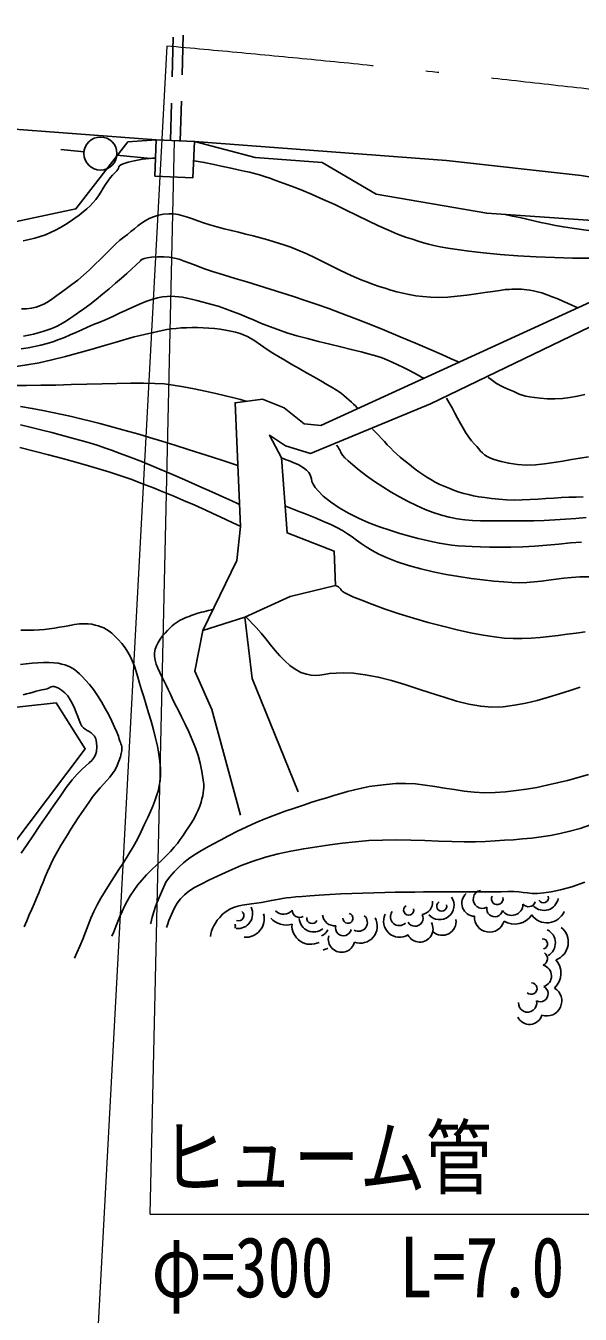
# Model space of a CAD drawing. Units: millimetres, scale not verified. Extents: x 40000 to 680000, y 20000 to 380000.
# Drawn here: x 404136 to 420916, y 237045 to 276077 of the extents above; entities that cross this region are included whole.
import ezdxf
from ezdxf.enums import TextEntityAlignment as Align

# ---------------------------------------------------------------- set-up
doc = ezdxf.new("R2010")
doc.units = ezdxf.units.MM
doc.header["$LTSCALE"] = 1000
doc.linetypes.add('USER2', pattern=[2, 1.2, -0.8])
doc.linetypes.add('USER3', pattern=[10, 6.4, -1.6, 0.4, -1.6])
for name, color, linetype, lineweight in [('M-BGD', 7, 'Continuous', 25), ('M-BMK', 2, 'USER3', 13), ('M-STR-HTXT', 7, 'Continuous', 13)]:
    doc.layers.add(name, color=color, linetype=linetype, lineweight=lineweight)
doc.styles.add('ＭＳ ゴシック', font='')
doc.styles.get('ＭＳ ゴシック').set_extended_font_data('MS Gothic')

msp = doc.modelspace()

# ---------------------------------------------------------------- linework, layer by layer
at = {"layer": 'M-BGD', "linetype": 'USER2'}
for p, q in [((408699, 279733), (408513, 272605)), ((408813, 272593), (408998, 279694))]:
    msp.add_line(p, q, dxfattribs=at)
at = {"layer": 'M-BGD'}
for p, q in [((402949, 273013), (408086, 272624)), ((407224, 272556), (408086, 272624)), ((408086, 272624), (408038, 271525)), ((408086, 272624), (409241, 272574)), ((409193, 271475), (409241, 272574)), ((405899, 272258), (405200, 272329)), ((407907, 272052), (406893, 272156)), ((407966, 272068), (408062, 272071)), ((409215, 271991), (409229, 271989)), ((408038, 271525), (409193, 271475))]:
    msp.add_line(p, q, dxfattribs=at)
for points in [[(398465, 271179), (399289, 270919), (400645, 270707), (401994, 269752), (405651, 270528), (407224, 272556)], [(409241, 272574), (416865, 271995), (420940, 271540), (425163, 270850), (432003, 269313), (439248, 267635)], [(409241, 272574), (411075, 272085), (413102, 271931), (414740, 270980), (418089, 270399), (424495, 269960)], [(404056, 269565), (404236, 269602), (404409, 269645), (404574, 269694), (404730, 269748), (404881, 269812), (405033, 269885), (405184, 269968), (405333, 270056), (405478, 270150), (405617, 270246), (405748, 270343), (405871, 270439), (405982, 270533), (406080, 270621), (406169, 270713), (406253, 270816), (406333, 270926), (406409, 271040), (406482, 271155), (406553, 271268), (406623, 271374), (406693, 271471), (406763, 271556), (406834, 271624), (406889, 271679), (406921, 271727), (406939, 271768), (406956, 271805), (406983, 271840), (407032, 271874), (407113, 271908), (407239, 271945), (407421, 271986), (407670, 272033), (407966, 272068)], [(409229, 271989), (409537, 271935), (409830, 271877), (410102, 271818), (410348, 271763), (410562, 271716), (410745, 271676), (410908, 271638), (411059, 271600), (411206, 271559), (411357, 271512), (411522, 271457), (411707, 271391), (411921, 271312), (412173, 271217), (412471, 271102), (412801, 270968), (413140, 270818), (413485, 270658), (413829, 270492), (414169, 270327), (414499, 270166), (414815, 270015), (415112, 269880), (415385, 269766), (415630, 269677), (415838, 269609), (416013, 269551), (416170, 269502), (416323, 269458), (416488, 269418), (416678, 269379), (416909, 269340), (417194, 269298), (417549, 269250), (417987, 269195), (418491, 269143), (419026, 269104), (419578, 269075), (420135, 269055), (420683, 269041), (421212, 269032)], [(404006, 267504), (404161, 267502), (404310, 267519), (404447, 267551), (404577, 267598), (404702, 267657), (404825, 267728), (404950, 267810), (405080, 267903), (405219, 268006), (405369, 268117), (405534, 268236), (405708, 268369), (405883, 268517), (406056, 268675), (406227, 268840), (406393, 269005), (406554, 269166), (406706, 269319), (406849, 269457), (406981, 269577), (407100, 269672), (407210, 269757), (407317, 269843), (407422, 269929), (407528, 270013), (407638, 270094), (407752, 270169), (407874, 270236), (408006, 270293), (408148, 270338), (408305, 270370), (408462, 270383), (408610, 270379), (408752, 270358), (408892, 270324), (409034, 270279), (409182, 270226), (409340, 270168), (409512, 270106), (409703, 270044), (409915, 269984), (410138, 269928), (410359, 269874), (410578, 269821), (410797, 269767), (411016, 269712), (411236, 269654), (411460, 269592), (411686, 269524), (411917, 269449), (412154, 269367), (412397, 269272), (412643, 269165), (412891, 269049), (413138, 268928), (413383, 268806), (413621, 268687), (413852, 268573), (414073, 268469), (414282, 268379), (414475, 268305), (414658, 268242), (414835, 268182), (415010, 268124), (415186, 268069), (415364, 268019), (415547, 267974), (415739, 267934), (415940, 267900), (416155, 267873), (416385, 267853), (416637, 267847), (416910, 267858), (417195, 267881), (417483, 267914), (417765, 267952), (418032, 267992), (418274, 268030), (418483, 268062), (418649, 268084), (418764, 268092), (418846, 268094), (418921, 268096), (418994, 268097), (419065, 268097), (419138, 268096), (419216, 268090), (419300, 268081), (419393, 268067), (419499, 268047), (419619, 268020), (419757, 267982), (419911, 267930), (420072, 267869), (420235, 267803), (420392, 267736), (420536, 267672), (420660, 267615), (420757, 267569), (420821, 267538), (420843, 267527)], [(418646, 270361), (418871, 270314), (419087, 270267), (419298, 270218), (419508, 270170), (419721, 270121), (419939, 270074), (420168, 270028), (420410, 269983), (420670, 269941), (420951, 269901), (421247, 269868), (421549, 269844), (421855, 269827), (422161, 269814), (422467, 269804), (423065, 269783)], [(404066, 266672), (404220, 266701), (404370, 266735), (404513, 266773), (404649, 266813), (404776, 266855), (404891, 266896), (404993, 266937), (405087, 266979), (405178, 267026), (405270, 267078), (405367, 267139), (405473, 267209), (405593, 267291), (405731, 267386), (405891, 267498), (406072, 267630), (406264, 267781), (406461, 267943), (406658, 268111), (406849, 268277), (407029, 268435), (407191, 268577), (407612, 268960), (407632, 268985), (407666, 269009), (407724, 269030), (407814, 269048), (407944, 269063), (408123, 269076), (408314, 269079), (408480, 269067), (408632, 269041), (408778, 269002), (408930, 268950), (409097, 268887), (409289, 268812), (409517, 268727), (409789, 268633), (410117, 268530), (410473, 268423), (410828, 268316), (411181, 268208), (411534, 268098), (411886, 267987), (412239, 267873), (412594, 267755), (412951, 267633), (413310, 267507), (413674, 267375), (414070, 267224), (414515, 267046), (414988, 266853), (415466, 266654), (415929, 266458), (416355, 266276), (416723, 266117), (417013, 265992), (417202, 265909), (417270, 265880)], [(403999, 266287), (404204, 266324), (404403, 266364), (404594, 266406), (404778, 266452), (404957, 266507), (405134, 266569), (405308, 266638), (405481, 266712), (405654, 266788), (405829, 266867), (406007, 266947), (406189, 267026), (406376, 267102), (406570, 267183), (406770, 267272), (406973, 267366), (407177, 267462), (407379, 267555), (407577, 267642), (407768, 267720), (407950, 267785), (408119, 267833), (408273, 267862), (408410, 267875), (408534, 267881), (408651, 267879), (408765, 267870), (408883, 267852), (409011, 267827), (409153, 267794), (409316, 267753), (409505, 267703), (409726, 267646), (409959, 267579), (410181, 267505), (410397, 267425), (410610, 267339), (410824, 267248), (411043, 267155), (411270, 267060), (411509, 266965), (411763, 266871), (412036, 266779), (412336, 266689), (412658, 266600), (412994, 266513), (413334, 266429), (413668, 266348), (413988, 266271), (414283, 266198), (414543, 266132), (414760, 266071), (414923, 266018), (415067, 265959), (415227, 265888), (415396, 265808), (415565, 265724), (415729, 265640), (415880, 265561), (416010, 265491), (416111, 265436), (416178, 265400), (416202, 265387)], [(422056, 267360), (416387, 264625), (412750, 263120), (412000, 263348), (411510, 263674), (411872, 262992), (412042, 260715), (413473, 260157), (413511, 259125), (412139, 258792), (410767, 258161), (409495, 257757), (410519, 259882), (410634, 260909), (410471, 264659), (411296, 264768), (411956, 264499), (412560, 264017), (413064, 263966), (421701, 267923)], [(403845, 265751), (404169, 265801), (404536, 265869), (404928, 265956), (405335, 266058), (405744, 266168), (406144, 266282), (406523, 266393), (406869, 266495), (407171, 266584), (407416, 266653), (407593, 266698), (407730, 266728), (407864, 266758), (407997, 266789), (408130, 266818), (408264, 266846), (408400, 266871), (408540, 266893), (408685, 266911), (408836, 266924), (408995, 266931), (409162, 266934), (409332, 266933), (409506, 266927), (409679, 266917), (409851, 266902), (410020, 266883), (410183, 266858), (410339, 266829), (410486, 266794), (410621, 266753), (410741, 266708), (410848, 266660), (410946, 266607), (411040, 266549), (411135, 266485), (411235, 266415), (411345, 266338), (411470, 266253), (411615, 266159), (411785, 266055), (411979, 265942), (412191, 265819), (412412, 265693), (412636, 265565), (412856, 265440), (413063, 265321), (413251, 265212), (413412, 265117), (413538, 265040), (413624, 264983), (413690, 264933), (413763, 264874), (413839, 264809), (413916, 264742), (413989, 264676), (414056, 264615), (414114, 264561), (414159, 264518), (414189, 264490), (414199, 264480)], [(418126, 265424), (418178, 265391), (418222, 265360), (418262, 265330), (418300, 265301), (418341, 265271), (418387, 265239), (418443, 265205), (418511, 265169), (418596, 265128), (418701, 265083), (418808, 265037), (418902, 264994), (418988, 264955), (419073, 264920), (419163, 264888), (419266, 264859), (419386, 264834), (419530, 264811), (419705, 264792), (419917, 264776), (420148, 264773), (420377, 264788), (420605, 264817), (420832, 264857), (421059, 264902)], [(403764, 265183), (404159, 265182), (404590, 265185), (405044, 265193), (405510, 265206), (405980, 265220), (406444, 265234), (406891, 265245), (407312, 265253), (407697, 265253), (408037, 265245), (408321, 265226), (408596, 265191), (408905, 265140), (409232, 265077), (409563, 265007), (409884, 264934), (410179, 264864), (410434, 264801), (410635, 264751), (410766, 264717), (410813, 264704)], [(416867, 264799), (416952, 264655), (417036, 264502), (417121, 264346), (417205, 264188), (417290, 264032), (417375, 263882), (417459, 263741), (417544, 263612), (417630, 263499), (417715, 263406), (417790, 263328), (417850, 263258), (417902, 263194), (417955, 263137), (418017, 263083), (418097, 263031), (418202, 262981), (418341, 262931), (418522, 262879), (418754, 262824), (419018, 262783), (419288, 262769), (419562, 262778), (419838, 262803), (420113, 262842), (420386, 262887), (420653, 262934), (420913, 262979), (421164, 263015)], [(403978, 264542), (404334, 264483), (404650, 264425), (404942, 264366), (405232, 264304), (405519, 264239), (405806, 264170), (406092, 264099), (406379, 264024), (406669, 263947), (406960, 263867), (407256, 263785), (407556, 263701), (407885, 263606), (408255, 263493), (408648, 263371), (409047, 263245), (409433, 263121), (409789, 263005), (410097, 262905), (410339, 262825), (410497, 262773), (410554, 262754)], [(403973, 263985), (404312, 263903), (404631, 263825), (404923, 263752), (405181, 263685), (405397, 263626), (405576, 263576), (405734, 263533), (405879, 263493), (406021, 263453), (406168, 263409), (406330, 263357), (406515, 263295), (406732, 263218), (406991, 263124), (407300, 263008), (407665, 262864), (408075, 262695), (408509, 262510), (408949, 262319), (409374, 262131), (409765, 261956), (410103, 261803), (410369, 261682), (410543, 261602), (410605, 261573)], [(414625, 263861), (414718, 263766), (414810, 263670), (414899, 263575), (414988, 263479), (415078, 263384), (415170, 263289), (415265, 263194), (415364, 263100), (415469, 263006), (415580, 262913), (415694, 262822), (415806, 262734), (415919, 262647), (416033, 262563), (416150, 262482), (416271, 262403), (416397, 262327), (416529, 262254), (416670, 262184), (416819, 262117), (416968, 262056), (417111, 262002), (417250, 261953), (417390, 261911), (417534, 261874), (417686, 261840), (417850, 261811), (418029, 261783), (418227, 261758), (418448, 261734), (418683, 261716), (418921, 261710), (419161, 261712), (419401, 261722), (419641, 261736), (419879, 261752), (420114, 261769), (420346, 261784), (420573, 261794), (420795, 261799), (421004, 261802)], [(403955, 263299), (404386, 263194), (404820, 263083), (405246, 262970), (405655, 262856), (406036, 262747), (406380, 262644), (406678, 262553), (406920, 262476), (407132, 262404), (407348, 262327), (407566, 262246), (407784, 262162), (408000, 262076), (408212, 261990), (408417, 261905), (408614, 261823), (408801, 261743), (408976, 261669), (409158, 261590), (409363, 261499), (409581, 261400), (409801, 261299), (410015, 261200), (410211, 261108), (410381, 261029), (410515, 260966), (410603, 260924), (410634, 260909)], [(413537, 263374), (413592, 263307), (413625, 263255), (413646, 263210), (413663, 263168), (413687, 263121), (413726, 263065), (413790, 262992), (413888, 262898), (414030, 262775), (414224, 262618), (414452, 262444), (414691, 262274), (414938, 262109), (415191, 261952), (415448, 261803), (415706, 261666), (415964, 261540), (416220, 261428), (416470, 261332), (416714, 261252), (416952, 261190), (417187, 261145), (417421, 261114), (417656, 261094), (417894, 261083), (418138, 261078), (418389, 261078), (418650, 261079), (418923, 261080), (419211, 261078), (419513, 261079), (419826, 261090), (420145, 261108), (420466, 261130), (420784, 261154), (421093, 261176)], [(411872, 262992), (411946, 262958), (412018, 262929), (412089, 262903), (412160, 262877), (412231, 262851), (412303, 262820), (412378, 262783), (412457, 262738), (412541, 262682), (412630, 262613), (412703, 262541), (412744, 262476), (412766, 262413), (412780, 262347), (412797, 262275), (412831, 262192), (412891, 262093), (412991, 261974), (413141, 261829), (413354, 261656), (413616, 261474), (413902, 261309), (414205, 261158), (414520, 261023), (414838, 260901), (415153, 260794), (415458, 260699), (415746, 260617), (416012, 260547), (416247, 260489), (416456, 260440), (416653, 260401), (416842, 260369), (417030, 260344), (417224, 260325), (417429, 260310), (417650, 260299), (417896, 260291), (418170, 260284), (418479, 260278), (418819, 260279), (419175, 260293), (419540, 260316), (419908, 260345), (420270, 260377), (420621, 260409), (420953, 260436)], [(411973, 261536), (412128, 261473), (412279, 261413), (412427, 261355), (412574, 261298), (412723, 261240), (412875, 261179), (413032, 261114), (413196, 261043), (413368, 260964), (413551, 260877), (413725, 260784), (413876, 260689), (414014, 260593), (414147, 260494), (414286, 260393), (414438, 260290), (414615, 260183), (414824, 260072), (415075, 259958), (415378, 259840), (415723, 259726), (416090, 259624), (416470, 259535), (416855, 259457), (417239, 259390), (417612, 259334), (417968, 259288), (418299, 259252), (418595, 259227), (418851, 259210), (419080, 259205), (419303, 259212), (419522, 259229), (419741, 259253), (419961, 259280), (420185, 259310), (420416, 259338), (420656, 259362), (420907, 259380), (421173, 259388)], [(413511, 259125), (413596, 259076), (413642, 259039), (413666, 259010), (413684, 258982), (413713, 258951), (413770, 258911), (413871, 258856), (414034, 258782), (414273, 258682), (414607, 258551), (415008, 258405), (415432, 258263), (415871, 258127), (416315, 258001), (416757, 257884), (417187, 257780), (417597, 257691), (417978, 257618), (418321, 257564), (418618, 257530), (418889, 257515), (419161, 257514), (419434, 257525), (419707, 257546), (419979, 257575), (420251, 257608), (420522, 257644), (420793, 257680), (421062, 257714)], [(406744, 248498), (406797, 248634), (406858, 248789), (406919, 248942), (406983, 249096), (407052, 249249), (407127, 249403), (407209, 249559), (407300, 249717), (407403, 249877), (407520, 250038), (407652, 250196), (407794, 250351), (407942, 250503), (408092, 250651), (408240, 250794), (408381, 250932), (408511, 251064), (408626, 251190), (408723, 251310), (408809, 251428), (408897, 251551), (408984, 251677), (409070, 251805), (409151, 251934), (409227, 252063), (409296, 252191), (409355, 252316), (409404, 252438), (409440, 252555), (409467, 252661), (409490, 252753), (409507, 252837), (409519, 252920), (409523, 253008), (409520, 253107), (409507, 253223), (409486, 253363), (409454, 253532), (409411, 253736), (409350, 253966), (409270, 254203), (409174, 254444), (409069, 254683), (408959, 254917), (408848, 255141), (408743, 255350), (408647, 255540), (408566, 255706), (408504, 255845), (408450, 255970), (408387, 256097), (408321, 256227), (408253, 256357), (408189, 256487), (408131, 256614), (408082, 256739), (408047, 256860), (408028, 256975), (408030, 257083), (408052, 257188), (408091, 257293), (408144, 257396), (408207, 257496), (408278, 257591), (408352, 257680), (408428, 257762), (408501, 257836), (408569, 257899), (408627, 257950), (408683, 257994), (408744, 258033), (408809, 258069), (408876, 258102), (408944, 258132), (409012, 258159), (409079, 258184), (409143, 258207), (409204, 258229), (409259, 258249), (409317, 258268), (409382, 258288), (409453, 258308), (409525, 258327), (409594, 258344), (409659, 258360), (409715, 258373), (409759, 258383), (409788, 258390), (409798, 258392)], [(412375, 252871), (410984, 256304), (410767, 258161)], [(410792, 258172), (411113, 257845), (411257, 257677), (411398, 257503), (411538, 257327), (411680, 257155), (411825, 256990), (411974, 256836), (412129, 256699), (412292, 256582), (412465, 256490), (412629, 256430), (412770, 256401), (412900, 256396), (413030, 256407), (413170, 256428), (413332, 256451), (413526, 256468), (413763, 256474), (414054, 256460), (414410, 256419), (414805, 256346), (415204, 256245), (415605, 256125), (416006, 255995), (416403, 255861), (416794, 255733), (417176, 255618), (417547, 255525), (417904, 255461), (418245, 255436), (418581, 255449), (418923, 255492), (419268, 255558), (419613, 255642), (419954, 255738), (420287, 255839), (420609, 255941), (420916, 256037)], [(403990, 257764), (404188, 257767), (404375, 257771), (404547, 257777), (404700, 257786), (404847, 257803), (405000, 257826), (405155, 257854), (405310, 257883), (405465, 257912), (405615, 257936), (405759, 257955), (405895, 257964), (406020, 257962), (406132, 257946), (406232, 257922), (406324, 257897), (406411, 257869), (406494, 257835), (406576, 257792), (406658, 257739), (406743, 257672), (406834, 257589), (406931, 257487), (407038, 257364), (407141, 257230), (407228, 257097), (407302, 256962), (407366, 256821), (407422, 256674), (407475, 256517), (407527, 256348), (407580, 256164), (407639, 255964), (407705, 255744), (407779, 255507), (407853, 255261), (407927, 255008), (407998, 254753), (408062, 254500), (408119, 254252), (408164, 254012), (408197, 253785), (408214, 253573), (408213, 253382), (408198, 253209), (408174, 253048), (408140, 252895), (408097, 252746), (408044, 252595), (407981, 252439), (407908, 252273), (407825, 252093), (407732, 251894), (407628, 251672), (407512, 251437), (407383, 251203), (407246, 250972), (407103, 250742), (406957, 250516), (406811, 250293), (406669, 250074), (406534, 249860), (406408, 249651), (406295, 249448), (406195, 249246), (406105, 249039), (406020, 248829), (405939, 248618), (405858, 248406), (405774, 248196), (405685, 247989), (405607, 247828)], [(410636, 252164), (409767, 255364), (409253, 256528), (409495, 257757)], [(403974, 256728), (404151, 256749), (404329, 256767), (404505, 256780), (404675, 256788), (404835, 256789), (404983, 256783), (405114, 256767), (405225, 256742), (405318, 256713), (405399, 256684), (405473, 256653), (405543, 256617), (405612, 256572), (405683, 256516), (405760, 256446), (405847, 256360), (405946, 256253), (406060, 256123), (406185, 255967), (406308, 255790), (406428, 255597), (406541, 255398), (406647, 255198), (406742, 255007), (406823, 254831), (406889, 254677), (406937, 254554), (406964, 254468), (406981, 254410), (406999, 254362), (407017, 254320), (407031, 254279), (407041, 254234), (407044, 254182), (407039, 254117), (407024, 254035), (406998, 253931), (406957, 253802), (406903, 253665), (406838, 253541), (406762, 253427), (406678, 253317), (406586, 253210), (406488, 253101), (406385, 252987), (406279, 252864), (406170, 252728), (406060, 252575), (405949, 252412), (405837, 252246), (405725, 252078), (405613, 251910), (405503, 251741), (405396, 251572), (405293, 251406), (405195, 251241), (405102, 251080), (405017, 250923), (404938, 250768), (404863, 250610), (404793, 250452), (404725, 250292), (404659, 250131), (404593, 249970), (404528, 249807), (404461, 249644), (404392, 249481), (404319, 249318), (404243, 249147), (404164, 248966), (404083, 248778)], [(404059, 255811), (404159, 255835), (404259, 255862), (404358, 255889), (404452, 255916), (404540, 255940), (404619, 255960), (404688, 255975), (404743, 255983), (404785, 255991), (404820, 256006), (404849, 256024), (404878, 256042), (404909, 256056), (404946, 256062), (404992, 256059), (405051, 256042), (405126, 256007), (405221, 255952), (405320, 255874), (405407, 255775), (405483, 255661), (405550, 255537), (405609, 255407), (405661, 255278), (405709, 255154), (405753, 255040), (405795, 254942), (405836, 254864), (405882, 254807), (405937, 254764), (405995, 254728), (406056, 254695), (406115, 254658), (406170, 254612), (406217, 254552), (406254, 254472), (406278, 254367), (406285, 254231), (406274, 254095), (406246, 253988), (406199, 253901), (406135, 253823), (406053, 253745), (405952, 253656), (405833, 253548), (405695, 253408), (405539, 253229), (405363, 253000), (405173, 252732), (404974, 252447), (404770, 252152), (404566, 251854), (404366, 251560), (404174, 251276), (403994, 251011)], [(408109, 249528), (408373, 250135), (408489, 250284), (408626, 250445), (408765, 250589), (408910, 250718), (409063, 250838), (409226, 250951), (409402, 251060), (409593, 251170), (409800, 251284), (410027, 251407), (410276, 251540), (410543, 251678), (410823, 251811), (411111, 251938), (411403, 252059), (411695, 252173), (411984, 252280), (412265, 252379), (412536, 252470), (412791, 252553), (413027, 252626), (413247, 252693), (413459, 252758), (413666, 252821), (413874, 252880), (414084, 252935), (414303, 252984), (414532, 253028), (414778, 253066), (415043, 253096), (415331, 253119), (415630, 253125), (415926, 253108), (416221, 253076), (416514, 253033), (416809, 252984), (417105, 252936), (417405, 252892), (417709, 252860), (418020, 252843), (418337, 252849), (418657, 252872), (418973, 252907), (419286, 252952), (419598, 253006), (419909, 253069), (420221, 253140), (420534, 253218), (420851, 253303), (421171, 253393)], [(408395, 248758), (408422, 248843), (408470, 248974), (408541, 249151), (408625, 249338), (408716, 249497), (408817, 249633), (408935, 249753), (409075, 249863), (409243, 249969), (409442, 250078), (409680, 250195), (409961, 250328), (410291, 250482), (410651, 250637), (411019, 250772), (411394, 250888), (411775, 250988), (412160, 251073), (412549, 251146), (412941, 251209), (413333, 251264), (413726, 251314), (414118, 251359), (414519, 251394), (414936, 251411), (415362, 251413), (415790, 251406), (416215, 251392), (416629, 251376), (417026, 251362), (417401, 251352), (417745, 251352), (418054, 251364), (418339, 251383), (418620, 251401), (418897, 251420), (419174, 251443), (419452, 251470), (419732, 251506), (420016, 251550), (420307, 251607), (420606, 251677), (420914, 251763), (421227, 251871)], [(409725, 248486), (409740, 248567), (409761, 248648), (409789, 248729), (409826, 248809), (409873, 248892), (409932, 248978), (410005, 249067), (410094, 249163), (410196, 249250), (410307, 249319), (410426, 249371), (410552, 249410), (410685, 249439), (410824, 249462), (410968, 249481), (411117, 249500), (411269, 249522), (411425, 249550), (411568, 249579), (411690, 249603), (411801, 249623), (411908, 249641), (412023, 249656), (412153, 249670), (412308, 249685), (412497, 249701), (412730, 249719), (413016, 249741), (413337, 249762), (413666, 249780), (414001, 249794), (414337, 249805), (414671, 249814), (414999, 249820), (415317, 249826), (415621, 249830), (415909, 249834), (416176, 249839), (416436, 249842), (416705, 249843), (416978, 249843), (417253, 249842), (417526, 249841), (417792, 249840), (418049, 249840), (418292, 249842), (418519, 249845), (418725, 249852), (418902, 249852), (419054, 249841), (419191, 249824), (419324, 249807), (419464, 249795), (419623, 249793), (419811, 249807), (420040, 249842), (420321, 249904), (420664, 249997), (421055, 250134)], [(407914, 248869), (407918, 248890), (407963, 249069), (408012, 249239), (408062, 249394), (408109, 249528), (408137, 249606)]]:
    msp.add_lwpolyline(points, dxfattribs=at)
msp.add_lwpolyline([(400868, 249504), (403116, 255359), (405060, 255562), (405936, 254176), (401980, 248933)], close=True, dxfattribs=at)
msp.add_circle((406396, 272207), 500, dxfattribs=at)
for centre, radius, start, end in [((417953, 249615), 277, 101.9335, 299.6768), ((415724, 249286), 152, 118.9653, 16.2847), ((416076, 249523), 373, 278.5736, 6.0131), ((416660, 249436), 437, 221.3046, 34.0724), ((416724, 249404), 152, 118.9653, 16.2848), ((417724, 249492), 393, 131.0269, 268.5761), ((418406, 249627), 176, 151.3538, 12.3608), ((418845, 249465), 338, 213.3566, 0.1199), ((419350, 249611), 221, 221.2668, 339.402), ((419816, 249723), 444, 225.4045, 348.8745), ((419799, 249665), 157, 209.2701, 16.5897), ((410557, 249173), 444, 263.2795, 26.7494), ((410579, 249116), 157, 247.145, 54.4647), ((410787, 249030), 566, 266.0215, 14.7216), ((412019, 249458), 622, 221.5394, 286.2504), ((411941, 249498), 338, 223.7687, 320.0255), ((412422, 249285), 221, 181.1724, 299.3076), ((412850, 249071), 444, 185.3101, 308.78), ((412800, 249037), 157, 169.1757, 336.4952), ((413484, 249185), 373, 187.8386, 275.2781), ((413883, 249039), 152, 177.5668, 74.8865), ((414208, 248912), 267, 239.7708, 49.8867), ((414256, 248803), 519, 250.4536, 28.7845), ((415454, 248953), 488, 154.7048, 300.8063), ((415439, 249084), 267, 143.965, 314.0808), ((415920, 249039), 241, 207.7413, 28.5542), ((418170, 249077), 457, 177.1992, 344.1067), ((418326, 249325), 241, 168.0731, 348.8859), ((418931, 249485), 622, 238.9051, 326.3448), ((419909, 249469), 566, 215.5292, 336.8467), ((410258, 248798), 221, 345.3433, 17.277), ((412758, 248816), 566, 175.4348, 296.7522), ((412894, 248896), 437, 295.9972, 332.547), ((413752, 248753), 241, 165.2975, 346.1102), ((416059, 248721), 402, 207.7414, 28.5541), ((416741, 248942), 418, 227.9155, 7.8832), ((419720, 248295), 444, 299.8469, 63.3168), ((419990, 248317), 566, 289.9716, 51.2891), ((413692, 248411), 402, 165.2974, 346.1103), ((419771, 248263), 157, 283.7124, 91.032), ((413012, 248583), 520, 283.9524, 301.131), ((419703, 247816), 221, 295.7091, 53.8444), ((419709, 247291), 338, 287.7989, 74.5623), ((419712, 247379), 622, 313.3475, 40.7872), ((419434, 246911), 176, 225.7962, 86.8032), ((419704, 246753), 241, 242.5154, 63.3282), ((419901, 246537), 457, 251.6415, 58.5492), ((419324, 246472), 277, 176.3758, 14.1192), ((419381, 246218), 393, 205.4691, 343.0186)]:
    msp.add_arc(centre, radius, start, end, dxfattribs=at)
at = {"layer": 'M-BMK'}
msp.add_arc((363992, -222563), 500000, 80.74714, 84.90371, dxfattribs=at)
at = {"layer": 'M-STR-HTXT'}
for p, q in [((408407, 275460), (405814, 227317)), ((407903, 240076), (408638, 272600)), ((407903, 240076), (421656, 240076))]:
    msp.add_line(p, q, dxfattribs=at)

# ---------------------------------------------------------------- texts
at = {"layer": 'M-STR-HTXT', "style": 'ＭＳ ゴシック', "width": 0.8}
for s, p in [('ヒューム管', (408238, 240327)), ('φ=300\u3000L=7.0', (407942, 237009))]:
    msp.add_text(s, height=1833, dxfattribs=at).set_placement(p, align=Align.BOTTOM_LEFT)

doc.saveas('drawing.dxf')
